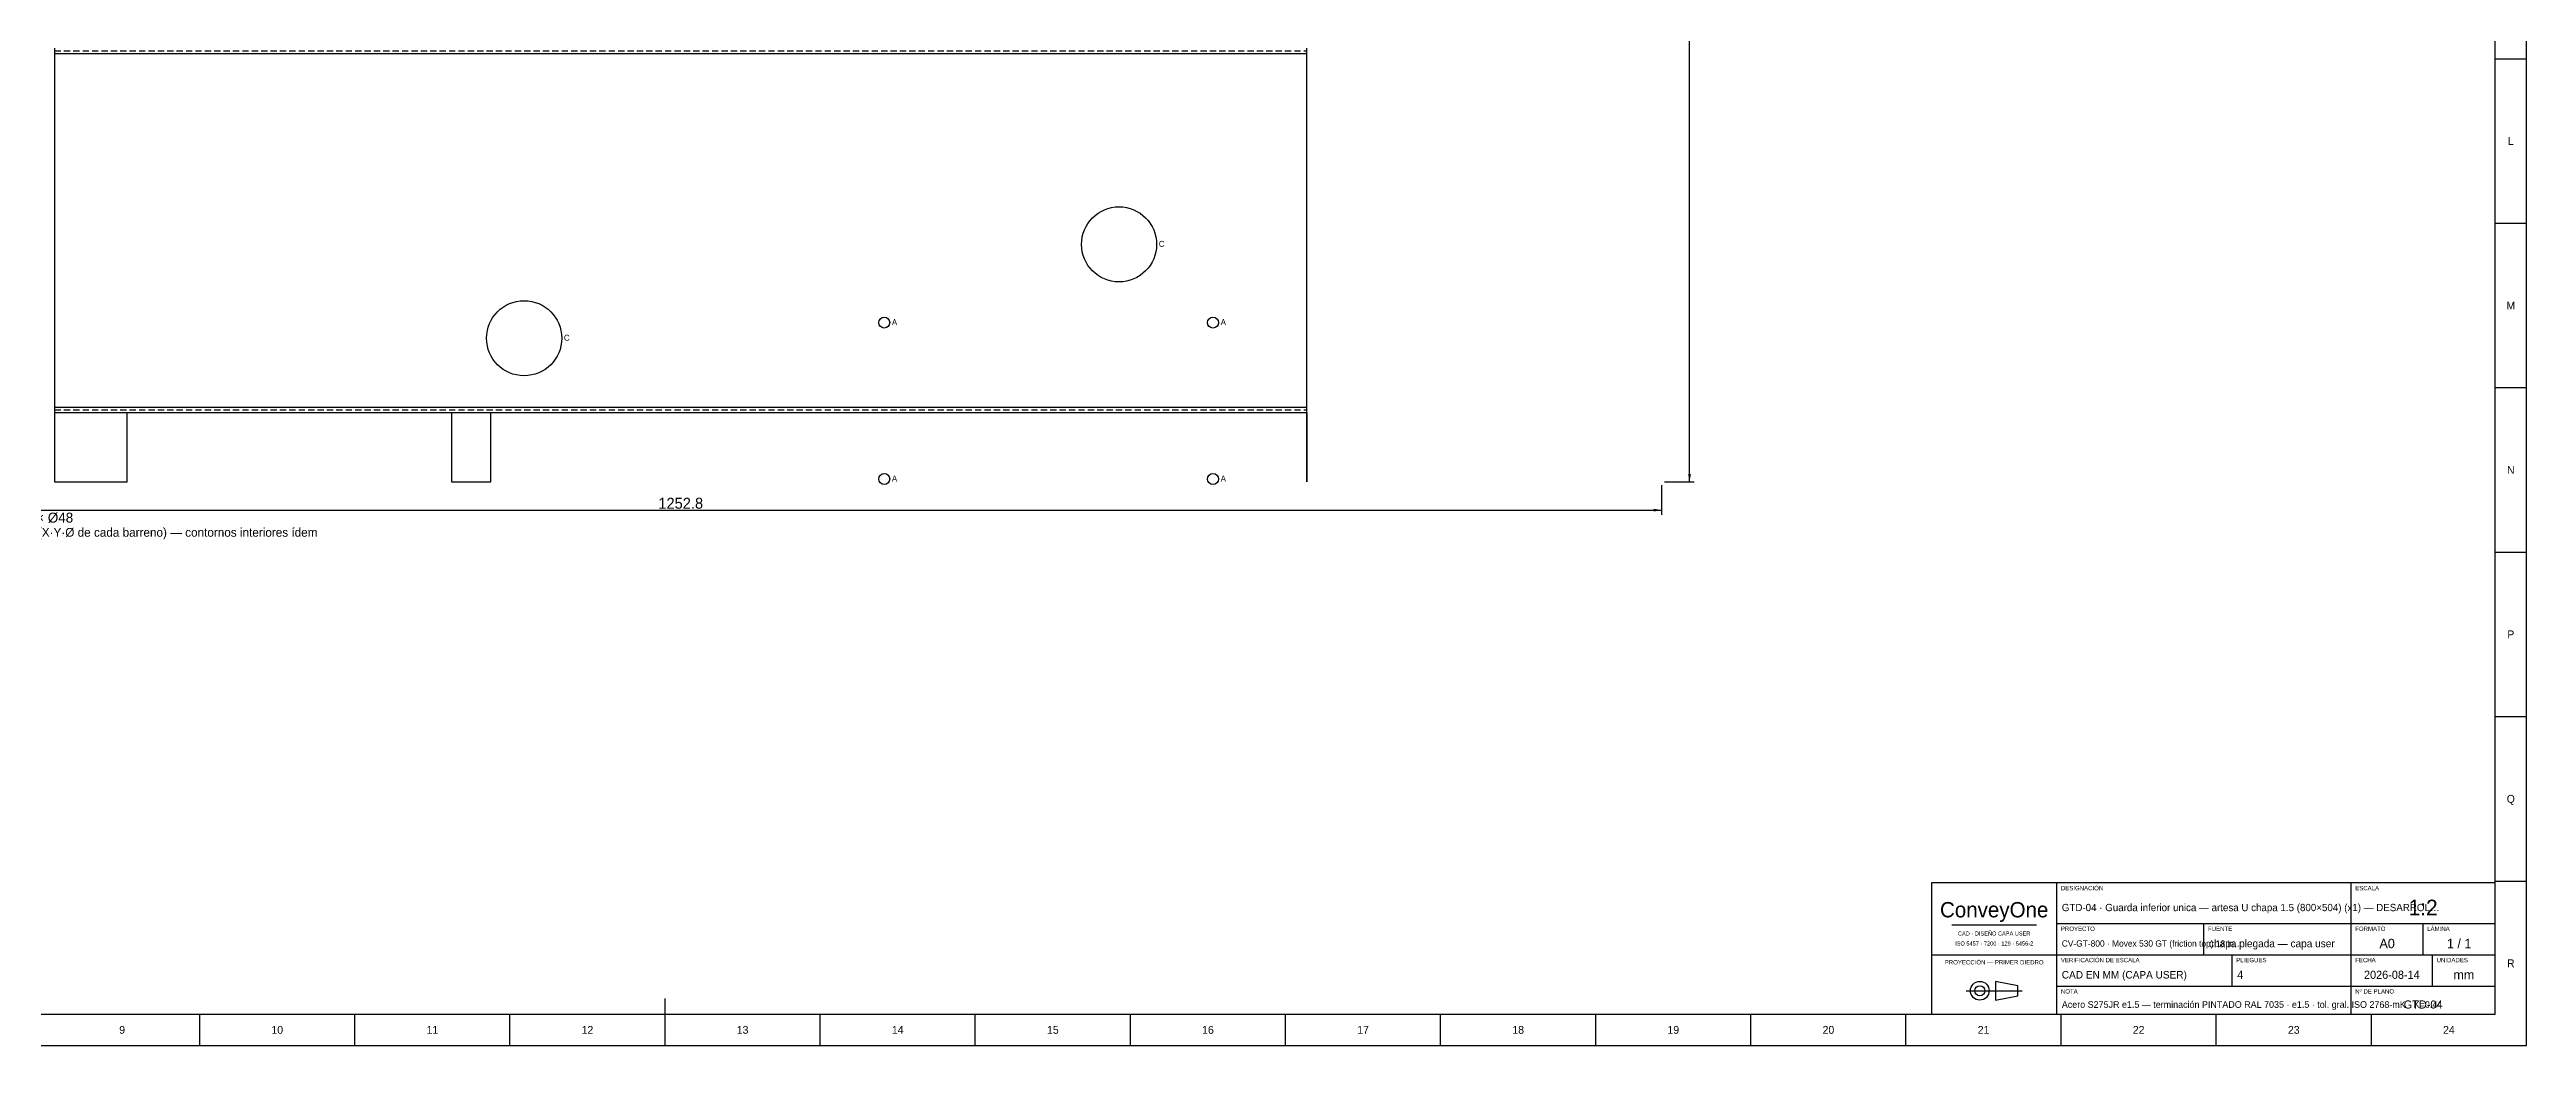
# Model space of a CAD drawing. Extents: x 0 to 2378, y 0 to 1682.
# Drawn here: x 796 to 2378, y 0 to 637 of the extents above; entities that cross this region are included whole.
import ezdxf
from ezdxf.enums import TextEntityAlignment as Align

# ---------------------------------------------------------------- set-up
doc = ezdxf.new("R2010")
doc.units = 0
doc.linetypes.add('DASHED', pattern=[6, 4, -2])
for name, color, linetype in [('COTAS', 7, 'CONTINUOUS'), ('FINA', 7, 'CONTINUOUS'), ('NORMA', 7, 'CONTINUOUS'), ('PLIEGUE', 1, 'DASHED'), ('TEXTO', 7, 'CONTINUOUS'), ('VISIBLE', 7, 'CONTINUOUS')]:
    doc.layers.add(name, color=color, linetype=linetype)

msp = doc.modelspace()

# ---------------------------------------------------------------- linework, layer by layer
at = {"layer": 'COTAS'}
for p, q in [((1843.39, 360.215), (1843.39, 1415.785)), ((1825.39, 358.215), (1825.39, 339.215)), ((1827.39, 360.215), (1846.39, 360.215)), ((572.61, 342.215), (1825.39, 342.215))]:
    msp.add_line(p, q, dxfattribs=at)
for points in [[(1843.39, 360.215), (1844.29, 365.215), (1842.49, 365.215)], [(1825.39, 342.215), (1820.39, 343.115), (1820.39, 341.315)]]:
    msp.add_solid(points, dxfattribs=at)
at = {"layer": 'FINA'}
for p, q in [((2378, 0), (2378, 1682)), ((799, 634.105), (1599, 634.105)), ((2358, 630.75), (2378, 630.75)), ((2358, 525.625), (2378, 525.625)), ((2358, 420.5), (2378, 420.5)), ((799, 408.105), (1599, 408.105)), ((799, 404.715), (1599, 404.715)), ((2358, 315.375), (2378, 315.375)), ((2358, 210.25), (2378, 210.25)), ((2358, 105.125), (2378, 105.125)), ((2011, 77.2), (2065, 77.2)), ((2078, 78), (2266, 78)), ((2172, 58), (2172, 78)), ((2266, 78), (2358, 78)), ((2312, 58), (2312, 78)), ((1998, 58), (2078, 58)), ((2078, 58), (2266, 58)), ((2190, 38), (2190, 58)), ((2266, 58), (2358, 58)), ((2318, 38), (2318, 58)), ((2020.06, 35), (2055.94, 35)), ((2078, 38), (2266, 38)), ((2266, 38), (2358, 38)), ((891.75, 0), (891.75, 20)), ((990.8333, 0), (990.8333, 20)), ((1089.9167, 0), (1089.9167, 20)), ((1189, 0), (1189, 20)), ((1288.0833, 0), (1288.0833, 20)), ((1387.1667, 0), (1387.1667, 20)), ((1486.25, 0), (1486.25, 20)), ((1585.3333, 0), (1585.3333, 20)), ((1684.4167, 0), (1684.4167, 20)), ((1783.5, 0), (1783.5, 20)), ((1882.5833, 0), (1882.5833, 20)), ((1981.6667, 0), (1981.6667, 20)), ((2080.75, 0), (2080.75, 20)), ((2179.8333, 0), (2179.8333, 20)), ((2278.9167, 0), (2278.9167, 20)), ((0, 0), (2378, 0))]:
    msp.add_line(p, q, dxfattribs=at)
at = {"layer": 'NORMA'}
for p, q in [((2358, 20), (2358, 1662)), ((2358, 104), (1998, 104)), ((1998, 104), (1998, 20)), ((2078, 20), (2078, 104)), ((2266, 20), (2266, 104)), ((2358, 20), (2358, 104)), ((40, 20), (2358, 20)), ((1189, 0), (1189, 30)), ((1998, 20), (2358, 20))]:
    msp.add_line(p, q, dxfattribs=at)
at = {"layer": 'PLIEGUE'}
for p, q in [((799, 635.805), (1599, 635.805)), ((799, 406.415), (1599, 406.415))]:
    msp.add_line(p, q, dxfattribs=at)
at = {"layer": 'TEXTO'}
for p, q in [((2053.18, 38.22), (2038.92, 40.98)), ((2038.92, 40.98), (2038.92, 29.02)), ((2038.92, 29.02), (2053.18, 31.78)), ((2053.18, 31.78), (2053.18, 38.22))]:
    msp.add_line(p, q, dxfattribs=at)
for radius in [5.98, 3.22]:
    msp.add_circle((2028.8, 35), radius, dxfattribs=at)
at = {"layer": 'VISIBLE'}
for p, q in [((799, 637.505), (799, 360.215)), ((1599, 360.215), (1599, 637.505)), ((845.5, 360.215), (845.5, 404.715)), ((845.5, 404.715), (1052.5, 404.715)), ((1052.5, 404.715), (1052.5, 360.215)), ((1077.79, 360.215), (1077.79, 404.715)), ((1077.79, 404.715), (1599, 404.715)), ((1599, 404.715), (1599, 360.215)), ((799, 360.215), (845.5, 360.215)), ((1052.5, 360.215), (1077.79, 360.215))]:
    msp.add_line(p, q, dxfattribs=at)
for centre, radius in [((1479, 512.105), 24), ((1099, 452.105), 24), ((1329, 462.105), 3.5), ((1539, 462.105), 3.5), ((1329, 362.105), 3.5), ((1539, 362.105), 3.5)]:
    msp.add_circle(centre, radius, dxfattribs=at)

# ---------------------------------------------------------------- texts
at = {"layer": 'COTAS'}
msp.add_text('1252.8', height=7, dxfattribs=at).set_placement((1199, 346.615), align=Align.MIDDLE_CENTER)
at = {"layer": 'TEXTO'}
for s, height, p in [('L', 5, (2368, 578.1875)), ('M', 5, (2368, 473.0625)), ('N', 5, (2368, 367.9375)), ('P', 5, (2368, 262.8125)), ('Q', 5, (2368, 157.6875)), ('ConveyOne', 9.8, (2038, 86.8)), ('1:2', 10, (2312, 88.2)), ('ISO 5457 · 7200 · 129 · 5456-2', 2.6, (2038, 65.2)), ('CAD · DISEÑO CAPA USER', 2.6, (2038, 71.6)), ('A0', 6, (2289, 65.2)), ('1 / 1', 6, (2335, 65.2)), ('PROYECCIÓN — PRIMER DIEDRO', 2.8, (2038, 53.2)), ('2026-08-14', 5.2, (2292, 45.2)), ('R', 5, (2368, 52.5625)), ('mm', 6, (2338, 45.2)), ('GTD-04', 5.2, (2312, 26.2)), ('9', 5, (842.2083, 10)), ('10', 5, (941.2917, 10)), ('11', 5, (1040.375, 10)), ('12', 5, (1139.4583, 10)), ('13', 5, (1238.5417, 10)), ('14', 5, (1337.625, 10)), ('15', 5, (1436.7083, 10)), ('16', 5, (1535.7917, 10)), ('17', 5, (1634.875, 10)), ('18', 5, (1733.9583, 10)), ('19', 5, (1833.0417, 10)), ('20', 5, (1932.125, 10)), ('21', 5, (2031.2083, 10)), ('22', 5, (2130.2917, 10)), ('23', 5, (2229.375, 10)), ('24', 5, (2328.4583, 10))]:
    msp.add_text(s, height=height, dxfattribs=at).set_placement(p, align=Align.MIDDLE_CENTER)
for s, height, p in [('C', 3.8, (1504.4, 510.505)), ('A', 3.8, (1333.9, 460.505)), ('A', 3.8, (1543.9, 460.505)), ('C', 3.8, (1124.4, 450.505)), ('A', 3.8, (1333.9, 360.505)), ('A', 3.8, (1543.9, 360.505)), ('BARRENOS (corte láser): A = 8× Ø7 · B = 2× Ø8 · C = 4× Ø48', 6.4, (572.61, 334.215)), ('POSICIONES: DXF de corte a escala REAL 1:1 + _agujeros.csv (X·Y·Ø de cada barreno) — contornos interiores ídem', 5.6, (572.61, 325.215)), ('DESIGNACIÓN', 2.8, (2080.6, 99.2)), ('ESCALA', 2.8, (2268.6, 99.2)), ('PROYECTO', 2.8, (2080.6, 73.2)), ('FUENTE', 2.8, (2174.6, 73.2)), ('FORMATO', 2.8, (2268.6, 73.2)), ('LÁMINA', 2.8, (2314.6, 73.2)), ('VERIFICACIÓN DE ESCALA', 2.8, (2080.6, 53.2)), ('PLIEGUES', 2.8, (2192.6, 53.2)), ('FECHA', 2.8, (2268.6, 53.2)), ('UNIDADES', 2.8, (2320.6, 53.2)), ('NOTA', 2.8, (2080.6, 33.2)), ('Nº DE PLANO', 2.8, (2268.6, 33.2))]:
    msp.add_text(s, height=height, dxfattribs=at).set_placement(p)
for s, height, p in [('GTD-04 · Guarda inferior unica — artesa U chapa 1.5 (800×504) (x1) — DESARROL…', 4.6627, (2081.2, 88.2)), ('CV-GT-800 · Movex 530 GT (friction top) 18 in…', 4, (2081.2, 65.2)), ('chapa plegada — capa user', 4.8, (2175.2, 65.2)), ('CAD EN MM (CAPA USER)', 4.8, (2081.2, 45.2)), ('4', 5.2, (2193.2, 45.2)), ('Acero S275JR e1.5 — terminación PINTADO RAL 7035 · e1.5 · tol. gral. ISO 2768-mK · K=0.44', 4.2714, (2081.2, 26.2))]:
    msp.add_text(s, height=height, dxfattribs=at).set_placement(p, align=Align.MIDDLE_LEFT)

doc.saveas('drawing.dxf')
